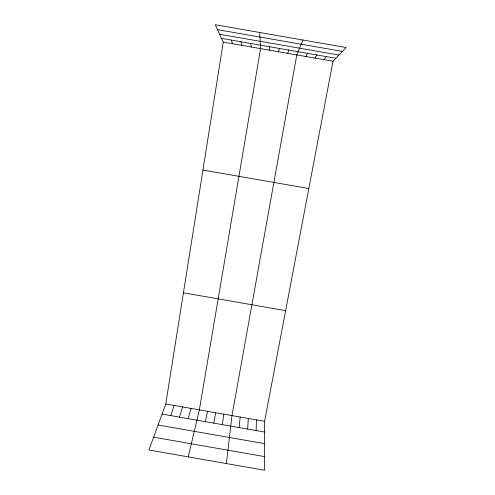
<?xml version="1.0" encoding="UTF-8"?>
<svg xmlns="http://www.w3.org/2000/svg" width="495" height="495" viewBox="0 0 495 495"><rect width="100%" height="100%" fill="white"/><g stroke="black" fill="none" stroke-linecap="round" stroke-linejoin="round"><path stroke-width="0.74" d="M264.602 421.301L264.534 470.25L148.939 449.998L165.763 403.994L223.264 42.124L215.257 24.75L346.061 47.526L333.011 61.238L264.602 421.301L165.763 403.994M256.125 430.557L256.447 419.871M269.627 50.193L269.818 46.777M247.667 429.078L248.292 418.448M239.209 427.6L240.137 417.019M226.382 463.568L231.982 415.59L296.79 54.926L302.884 40.008M222.292 424.636L223.827 414.16M278.679 51.771L279.248 48.417M213.834 423.151L215.672 412.731M205.382 421.672L207.516 411.308M188.236 456.879L199.361 409.879L260.574 48.621L259.72 32.491M188.211 418.665L190.965 408.406M287.731 53.349L288.678 50.057M179.499 417.143L182.562 406.94M170.787 415.614L174.166 405.467M305.842 56.504L307.537 53.342M314.9 58.082L316.967 54.988M323.953 59.66L326.397 56.628M217.522 29.657L342.373 51.4M219.644 34.266L338.908 55.038M221.531 38.369L335.833 58.274M223.264 42.124L333.011 61.238M202.938 170.045L308.824 188.521M183.435 292.786L285.621 310.65M162.075 414.086L264.584 432.042M158.078 425.007L264.571 443.656M153.629 437.172L264.553 456.607M231.245 40.058L232.588 43.746M240.96 41.747L241.919 45.373M250.674 43.442L251.243 46.994"/></g></svg>
